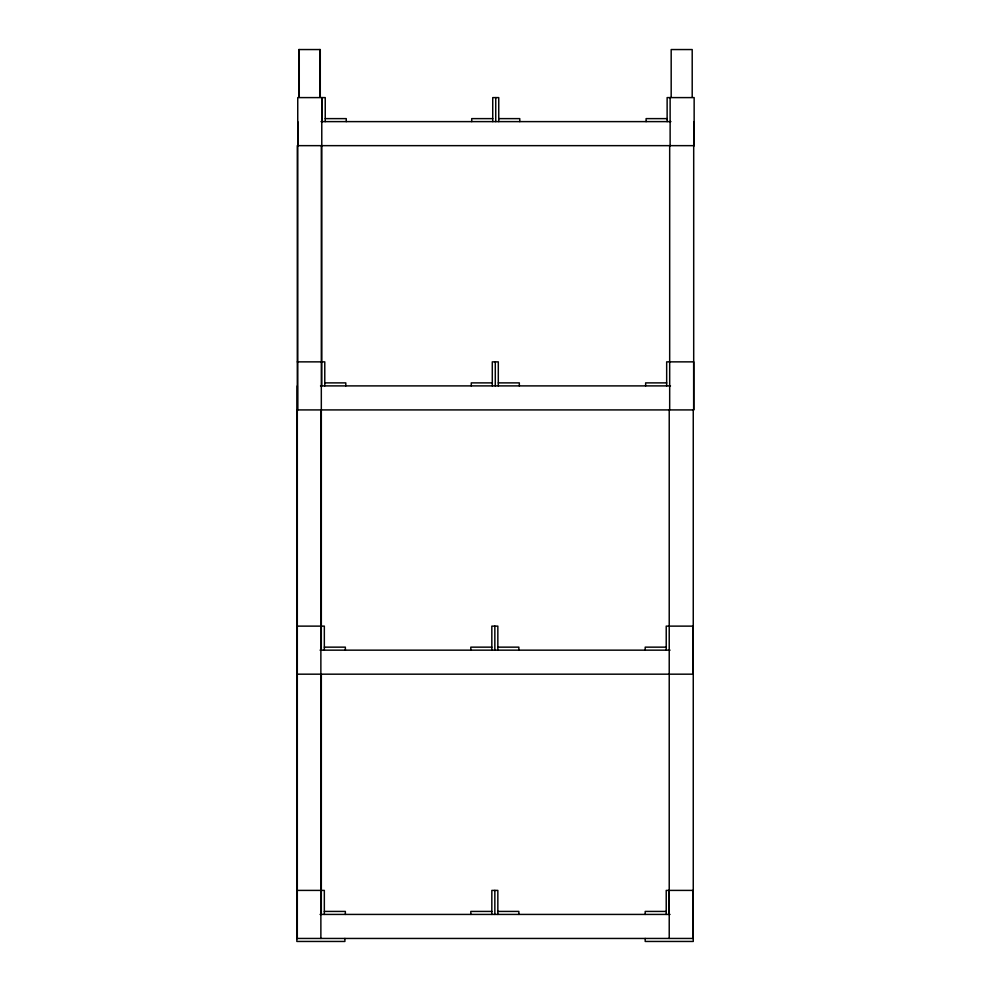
<?xml version="1.0" encoding="UTF-8"?>
<svg xmlns="http://www.w3.org/2000/svg" width="991" height="991" viewBox="0 0 991 991"><rect width="100%" height="100%" fill="white"/><g stroke="black" fill="none" stroke-linecap="round" stroke-linejoin="round"><path stroke-width="1.49" d="M296.854 914.42L296.854 938.452L693.254 938.452L693.254 890.401L666.225 890.401L666.225 914.42M296.854 650.158L296.854 674.177L693.254 674.177L693.254 626.126L666.225 626.126L666.225 650.158M297.3 409.915L297.3 385.895M297.746 145.652L297.746 121.62M669.222 938.452L669.222 890.401M344.893 938.452L344.893 941.45L296.854 941.45L296.854 409.915L693.7 409.915L693.7 361.864L666.67 361.864L666.67 385.895M297.3 938.452L297.3 145.652L694.146 145.652L694.146 121.62M325.234 118.623L346.255 118.623L346.255 121.62M492.738 118.623L471.716 118.623L471.716 121.62M498.746 118.623L519.767 118.623L519.767 121.62M667.129 118.623L646.107 118.623L646.107 121.62M320.973 121.62L670.919 121.62M297.3 361.864L321.319 361.864M321.778 361.864L324.775 361.864L324.775 385.895M324.775 382.885L345.797 382.885L345.797 385.895M492.292 382.885L471.27 382.885L471.27 385.895M498.3 382.885L519.321 382.885L519.321 385.895M666.67 382.885L645.649 382.885L645.649 385.895M320.527 385.895L670.473 385.895M296.854 626.126L320.873 626.126M321.319 626.126L324.33 626.126L324.33 650.158M324.33 647.148L345.351 647.148L345.351 650.158M491.833 647.148L470.812 647.148L470.812 650.158M497.841 647.148L518.863 647.148L518.863 650.158M666.225 647.148L645.203 647.148L645.203 650.158M320.081 650.158L670.027 650.158M296.854 890.401L320.873 890.401M321.319 890.401L324.33 890.401L324.33 914.42M324.33 911.423L345.351 911.423L345.351 914.42M491.833 911.423L470.812 911.423L470.812 914.42M497.841 911.423L518.863 911.423L518.863 914.42M666.225 911.423L645.203 911.423L645.203 914.42M320.081 914.42L670.027 914.42M694.146 145.652L694.146 97.601L667.129 97.601L667.129 121.62M693.7 145.652L693.7 409.915M693.254 409.915L693.254 941.45L645.203 941.45L645.203 938.452M692.201 97.093L692.201 49.55L671.18 49.55L671.18 97.093M670.127 97.601L670.127 145.652M669.681 145.652L669.681 409.915M669.222 409.915L669.222 914.42M498.746 121.62L498.746 97.601L492.738 97.601L492.738 121.62M498.3 385.895L498.3 361.864L492.292 361.864L492.292 385.895M497.841 650.158L497.841 626.126L491.833 626.126L491.833 650.158M497.841 914.42L497.841 890.401L491.833 890.401L491.833 914.42M495.735 97.601L495.735 121.62M495.289 361.864L495.289 385.895M494.843 626.126L494.843 650.158M494.843 890.401L494.843 914.42M325.234 121.62L325.234 97.601L297.746 97.601L297.746 409.915M322.224 97.601L322.224 121.62M321.778 97.601L321.778 385.895M321.319 145.652L321.319 650.158M321.319 674.177L321.319 914.42M320.873 409.915L320.873 938.452M320.279 97.093L320.279 49.55L298.799 49.55L298.799 97.093M319.82 49.55L319.82 97.093M299.257 49.55L299.257 97.093"/></g></svg>
